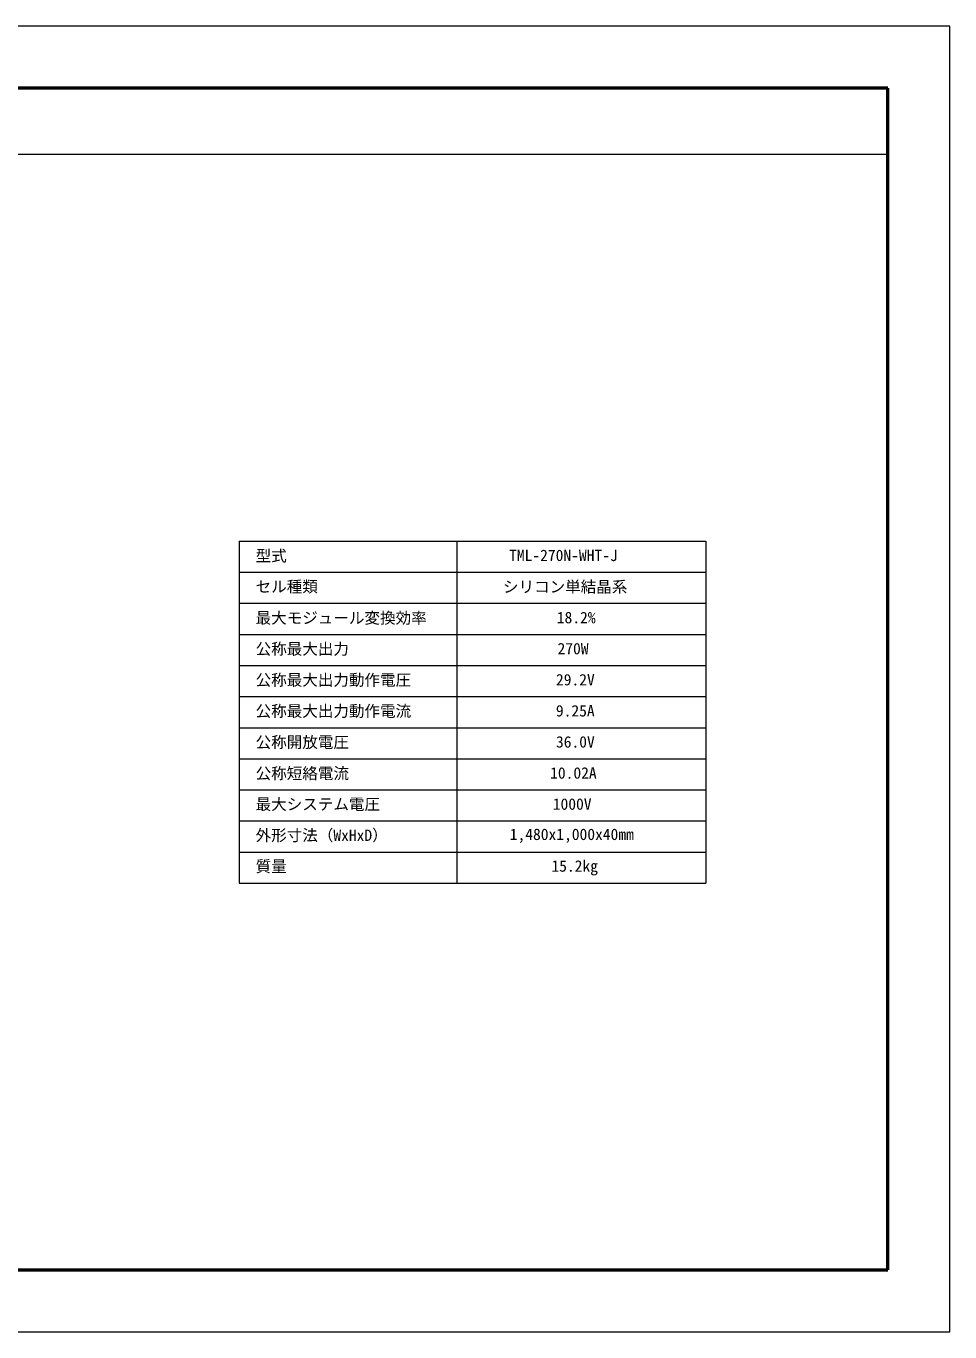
# Model space of a CAD drawing. Units: millimetres, scale not verified. Extents: x -2970 to 2970, y -2100 to 2100.
# Drawn here: x 0 to 2970, y -2100 to 2100 of the extents above; entities that cross this region are included whole.
import ezdxf
from ezdxf.enums import TextEntityAlignment as Align

# ---------------------------------------------------------------- set-up
doc = ezdxf.new("R2010")
doc.units = ezdxf.units.MM
doc.header["$LTSCALE"] = 20
for name, color, linetype, lineweight in [('0-0_0', 7, 'Continuous', 18), ('0-2_用紙枠', 7, 'Continuous', 18), ('0-3_図面枠', 7, 'Continuous', 50)]:
    doc.layers.add(name, color=color, linetype=linetype, lineweight=lineweight)
doc.styles.add('ＭＳ ゴシック', font='')
doc.styles.get('ＭＳ ゴシック').set_extended_font_data('MS Gothic')

msp = doc.modelspace()

# ---------------------------------------------------------------- linework, layer by layer
at = {"layer": '0-0_0'}
for p, q in [((685, 443.39), (2185, 443.39)), ((685, 443.39), (685, -656.61)), ((1385, 443.39), (1385, -656.61)), ((2185, 443.39), (2185, -656.61)), ((685, 343.39), (2185, 343.39)), ((685, 243.39), (2185, 243.39)), ((685, 143.39), (2185, 143.39)), ((685, 43.39), (2185, 43.39)), ((685, -56.61), (2185, -56.61)), ((685, -156.61), (2185, -156.61)), ((685, -256.61), (2185, -256.61)), ((685, -356.61), (2185, -356.61)), ((685, -456.61), (2185, -456.61)), ((685, -556.61), (2185, -556.61)), ((685, -656.61), (2185, -656.61))]:
    msp.add_line(p, q, dxfattribs=at)
at = {"layer": '0-2_用紙枠'}
msp.add_lwpolyline([(-2970, -2100), (2970, -2100), (2970, 2100), (-2970, 2100)], close=True, dxfattribs=at)
at = {"layer": '0-3_図面枠'}
for p, q in [((2770, 1900), (-2570, 1900)), ((2770, -1900), (2770, 1900)), ((-2570, -1900), (2770, -1900))]:
    msp.add_line(p, q, dxfattribs=at)
at = {"layer": '0-3_図面枠', "lineweight": 18}
msp.add_line((2770, 1686.78), (-2570, 1686.78), dxfattribs=at)

# ---------------------------------------------------------------- texts
at = {"layer": '0-0_0', "style": 'ＭＳ ゴシック'}
for s, p in [('  型式', (688, 366.91)), ('TML-270N-WHT-J', (1552.85, 368.39)), ('  セル種類', (688, 267.93)), ('シリコン単結晶系', (1533.07, 267.25)), ('  最大モジュール変換効率', (688, 167.25)), ('18.2%', (1706.25, 168.39)), ('  公称最大出力', (688, 67.48)), ('270W', (1708.52, 68.39)), ('  公称最大出力動作電圧', (688, -32.41)), ('29.2V', (1703.52, -31.61)), ('  公称最大出力動作電流', (688, -132.41)), ('9.25A', (1703.3, -131.61)), ('  公称開放電圧', (688, -232.52)), ('36.0V', (1703.52, -231.61)), ('  公称短絡電流', (688, -332.75)), ('10.02A', (1684.77, -331.61)), ('  最大システム電圧', (688, -432.07)), ('1000V', (1693.3, -431.61)), ('  外形寸法（WxHxD）', (688, -531.95)), ('1,480x1,000x40mm', (1554.92, -528.88)), ('  質量', (688, -631.95)), ('15.2kg', (1688.92, -630.81))]:
    msp.add_text(s, height=36.66, dxfattribs=at).set_placement(p, align=Align.BOTTOM_LEFT)

doc.saveas('drawing.dxf')
